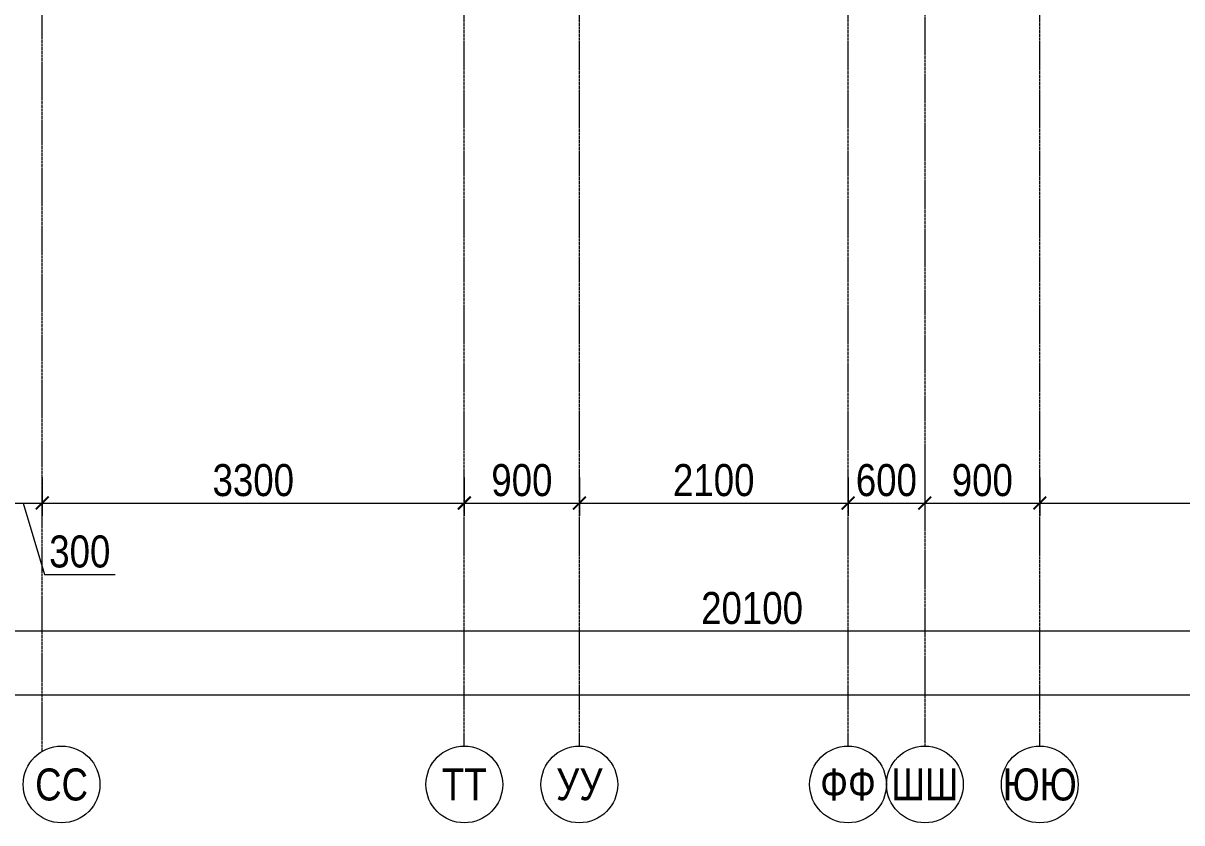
# Model space of a CAD drawing. Header units: millimetres. Extents: x -65509 to 912790, y 446 to 713294.
# Drawn here: x 216248 to 225307, y 288522 to 294773 of the extents above; entities that cross this region are included whole.
import ezdxf
from ezdxf.enums import TextEntityAlignment as Align

# ---------------------------------------------------------------- set-up
doc = ezdxf.new("R2010")
doc.units = ezdxf.units.MM
doc.linetypes.add('CENTER2', pattern=[28.575, 19.05, -3.175, 3.175, -3.175])
doc.layers.get('Defpoints').update_dxf_attribs({"color": 250})
doc.layers.add('РД_Оси_100', color=250, linetype='Continuous', lineweight=0)
doc.layers.add('РД_Оси_размер', color=250, linetype='Continuous', lineweight=0)
doc.styles.add('style1', font='ARIALN.TTF')
doc.styles.add('ккк', font='isocpeur.ttf', dxfattribs={"width": 0.85, "oblique": 15})
doc.dimstyles.new('Dim100_ареал', dxfattribs={"dimscale": 100, "dimtxt": 2.5, "dimasz": 1, "dimexe": 1, "dimexo": 1, "dimgap": 0.5, "dimtad": 1, "dimzin": 12, "dimdsep": 46, "dimtxsty": 'style1', "dimblk": 'ARCHTICK', "dimcen": 1, "dimdle": 1, "dimclrd": 256, "dimclre": 256, "dimaunit": 1, "dimadec": 0, "dimazin": 3, "dimtfac": 1, "dimtmove": 1, "dimatfit": 3, "dimldrblk": 'OPEN30', "dimfxl": 4, "dimfxlon": 1, "dimtolj": 1, "dimtzin": 0, "dimlwd": 9, "dimlwe": 9, "dimarcsym": 0})

# ---------------------------------------------------------------- blocks, each defined once
blk = doc.blocks.new('A-iden')
at = {"linetype": 'Continuous', "lineweight": 5}
blk.add_circle((0, -4), 3, dxfattribs=at)
at = {"color": 0, "linetype": 'Continuous', "lineweight": 20, "style": 'ккк', "width": 0.85}
blk.add_attdef('ID', text='', height=8, dxfattribs=at).set_placement((0.314, -3.853), align=Align.MIDDLE_CENTER)
blk = doc.blocks.new('_ArchTick')
at = {"color": 0, "linetype": 'ByBlock', "const_width": 0.15}
blk.add_lwpolyline([(-0.5, -0.5), (0.5, 0.5)], dxfattribs=at)
blk = doc.blocks.new('*D326')
at = {"layer": 'Defpoints', "color": 0, "transparency": 16777216}
for p in [(98700, -3255), (99000, -3255), (99000, -4255)]:
    blk.add_point(p, dxfattribs=at)
at = {"layer": 'РД_Оси_размер', "color": 0, "lineweight": 5, "transparency": 16777216}
for p, q in [((98700, -4055), (98700, -4355)), ((99000, -4055), (99000, -4355)), ((98600, -4255), (99100, -4255)), ((98850, -4255), (99017.4, -4812.9)), ((99017.4, -4812.9), (99569.6, -4812.9))]:
    blk.add_line(p, q, dxfattribs=at)
at = {"layer": 'РД_Оси_размер', "color": 0, "lineweight": 5, "transparency": 16777216, "xscale": 100, "yscale": 100, "zscale": 100, "rotation": 180}
blk.add_blockref('_ArchTick', (98700, -4255), dxfattribs=at)
at = {"layer": 'РД_Оси_размер', "color": 0, "lineweight": 5, "transparency": 16777216, "xscale": 100, "yscale": 100, "zscale": 100}
blk.add_blockref('_ArchTick', (99000, -4255), dxfattribs=at)
at = {"layer": 'РД_Оси_размер', "color": 0, "transparency": 16777216, "insert": (99293.5, -4635.3), "char_height": 250, "attachment_point": 5, "style": 'style1'}
blk.add_mtext('\\A1;300', dxfattribs=at)
blk = doc.blocks.new('_Open30')
at = {"color": 0, "linetype": 'ByBlock', "lineweight": -2}
for p, q in [((-1, 0.268), (0, 0)), ((0, 0), (-1, -0.268)), ((0, 0), (-1, 0))]:
    blk.add_line(p, q, dxfattribs=at)
blk = doc.blocks.new('*D327')
at = {"layer": 'Defpoints', "color": 0, "transparency": 16777216}
for p in [(99000, -3255), (102300, -3255), (102300, -4255)]:
    blk.add_point(p, dxfattribs=at)
at = {"layer": 'РД_Оси_размер', "color": 0, "lineweight": 5, "transparency": 16777216}
for p, q in [((99000, -4055), (99000, -4355)), ((102300, -4055), (102300, -4355)), ((98900, -4255), (102400, -4255))]:
    blk.add_line(p, q, dxfattribs=at)
at = {"layer": 'РД_Оси_размер', "color": 0, "lineweight": 5, "transparency": 16777216, "xscale": 100, "yscale": 100, "zscale": 100, "rotation": 180}
blk.add_blockref('_ArchTick', (99000, -4255), dxfattribs=at)
at = {"layer": 'РД_Оси_размер', "color": 0, "lineweight": 5, "transparency": 16777216, "xscale": 100, "yscale": 100, "zscale": 100}
blk.add_blockref('_ArchTick', (102300, -4255), dxfattribs=at)
at = {"layer": 'РД_Оси_размер', "color": 0, "transparency": 16777216, "insert": (100650, -4077.4), "char_height": 250, "attachment_point": 5, "style": 'style1'}
blk.add_mtext('\\A1;3300', dxfattribs=at)
blk = doc.blocks.new('*D328')
at = {"layer": 'Defpoints', "color": 0, "transparency": 16777216}
for p in [(102300, -3255), (103200, -3255), (103200, -4255)]:
    blk.add_point(p, dxfattribs=at)
at = {"layer": 'РД_Оси_размер', "color": 0, "lineweight": 5, "transparency": 16777216}
for p, q in [((102300, -4055), (102300, -4355)), ((103200, -4055), (103200, -4355)), ((102200, -4255), (103300, -4255))]:
    blk.add_line(p, q, dxfattribs=at)
at = {"layer": 'РД_Оси_размер', "color": 0, "lineweight": 5, "transparency": 16777216, "xscale": 100, "yscale": 100, "zscale": 100, "rotation": 180}
blk.add_blockref('_ArchTick', (102300, -4255), dxfattribs=at)
at = {"layer": 'РД_Оси_размер', "color": 0, "lineweight": 5, "transparency": 16777216, "xscale": 100, "yscale": 100, "zscale": 100}
blk.add_blockref('_ArchTick', (103200, -4255), dxfattribs=at)
at = {"layer": 'РД_Оси_размер', "color": 0, "transparency": 16777216, "insert": (102750, -4077.4), "char_height": 250, "attachment_point": 5, "style": 'style1'}
blk.add_mtext('\\A1;900', dxfattribs=at)
blk = doc.blocks.new('*D329')
at = {"layer": 'Defpoints', "color": 0, "transparency": 16777216}
for p in [(103200, -3255), (105300, -3255), (105300, -4255)]:
    blk.add_point(p, dxfattribs=at)
at = {"layer": 'РД_Оси_размер', "color": 0, "lineweight": 5, "transparency": 16777216}
for p, q in [((103200, -4055), (103200, -4355)), ((105300, -4055), (105300, -4355)), ((103100, -4255), (105400, -4255))]:
    blk.add_line(p, q, dxfattribs=at)
at = {"layer": 'РД_Оси_размер', "color": 0, "lineweight": 5, "transparency": 16777216, "xscale": 100, "yscale": 100, "zscale": 100, "rotation": 180}
blk.add_blockref('_ArchTick', (103200, -4255), dxfattribs=at)
at = {"layer": 'РД_Оси_размер', "color": 0, "lineweight": 5, "transparency": 16777216, "xscale": 100, "yscale": 100, "zscale": 100}
blk.add_blockref('_ArchTick', (105300, -4255), dxfattribs=at)
at = {"layer": 'РД_Оси_размер', "color": 0, "transparency": 16777216, "insert": (104250, -4077.4), "char_height": 250, "attachment_point": 5, "style": 'style1'}
blk.add_mtext('\\A1;2100', dxfattribs=at)
blk = doc.blocks.new('*D330')
at = {"layer": 'Defpoints', "color": 0, "transparency": 16777216}
for p in [(105300, -3255), (105900, -3255), (105900, -4255)]:
    blk.add_point(p, dxfattribs=at)
at = {"layer": 'РД_Оси_размер', "color": 0, "lineweight": 5, "transparency": 16777216}
for p, q in [((105300, -4055), (105300, -4355)), ((105900, -4055), (105900, -4355)), ((105200, -4255), (106000, -4255))]:
    blk.add_line(p, q, dxfattribs=at)
at = {"layer": 'РД_Оси_размер', "color": 0, "lineweight": 5, "transparency": 16777216, "xscale": 100, "yscale": 100, "zscale": 100, "rotation": 180}
blk.add_blockref('_ArchTick', (105300, -4255), dxfattribs=at)
at = {"layer": 'РД_Оси_размер', "color": 0, "lineweight": 5, "transparency": 16777216, "xscale": 100, "yscale": 100, "zscale": 100}
blk.add_blockref('_ArchTick', (105900, -4255), dxfattribs=at)
at = {"layer": 'РД_Оси_размер', "color": 0, "transparency": 16777216, "insert": (105600, -4077.4), "char_height": 250, "attachment_point": 5, "style": 'style1'}
blk.add_mtext('\\A1;600', dxfattribs=at)
blk = doc.blocks.new('*D331')
at = {"layer": 'Defpoints', "color": 0, "transparency": 16777216}
for p in [(105900, -3255), (106800, -3255), (106800, -4255)]:
    blk.add_point(p, dxfattribs=at)
at = {"layer": 'РД_Оси_размер', "color": 0, "lineweight": 5, "transparency": 16777216}
for p, q in [((105900, -4055), (105900, -4355)), ((106800, -4055), (106800, -4355)), ((105800, -4255), (106900, -4255))]:
    blk.add_line(p, q, dxfattribs=at)
at = {"layer": 'РД_Оси_размер', "color": 0, "lineweight": 5, "transparency": 16777216, "xscale": 100, "yscale": 100, "zscale": 100, "rotation": 180}
blk.add_blockref('_ArchTick', (105900, -4255), dxfattribs=at)
at = {"layer": 'РД_Оси_размер', "color": 0, "lineweight": 5, "transparency": 16777216, "xscale": 100, "yscale": 100, "zscale": 100}
blk.add_blockref('_ArchTick', (106800, -4255), dxfattribs=at)
at = {"layer": 'РД_Оси_размер', "color": 0, "transparency": 16777216, "insert": (106350, -4077.4), "char_height": 250, "attachment_point": 5, "style": 'style1'}
blk.add_mtext('\\A1;900', dxfattribs=at)
blk = doc.blocks.new('*D332')
at = {"layer": 'Defpoints', "color": 0, "transparency": 16777216}
for p in [(106800, -3255), (114600, -3255), (114600, -4255)]:
    blk.add_point(p, dxfattribs=at)
at = {"layer": 'РД_Оси_размер', "color": 0, "lineweight": 5, "transparency": 16777216}
for p, q in [((106800, -4055), (106800, -4355)), ((114600, -4055), (114600, -4355)), ((106700, -4255), (114700, -4255))]:
    blk.add_line(p, q, dxfattribs=at)
at = {"layer": 'РД_Оси_размер', "color": 0, "lineweight": 5, "transparency": 16777216, "xscale": 100, "yscale": 100, "zscale": 100, "rotation": 180}
blk.add_blockref('_ArchTick', (106800, -4255), dxfattribs=at)
at = {"layer": 'РД_Оси_размер', "color": 0, "lineweight": 5, "transparency": 16777216, "xscale": 100, "yscale": 100, "zscale": 100}
blk.add_blockref('_ArchTick', (114600, -4255), dxfattribs=at)
at = {"layer": 'РД_Оси_размер', "color": 0, "transparency": 16777216, "insert": (110700, -4077.4), "char_height": 250, "attachment_point": 5, "style": 'style1'}
blk.add_mtext('\\A1;7800', dxfattribs=at)
blk = doc.blocks.new('*D204')
at = {"layer": 'Defpoints', "color": 0, "transparency": 16777216}
for p in [(0, -3255), (114600, -3255), (114600, -5755)]:
    blk.add_point(p, dxfattribs=at)
at = {"layer": 'РД_Оси_размер', "color": 0, "lineweight": 5, "transparency": 16777216}
for p, q in [((0, -5555), (0, -5855)), ((114600, -5555), (114600, -5855)), ((-100, -5755), (114700, -5755))]:
    blk.add_line(p, q, dxfattribs=at)
at = {"layer": 'РД_Оси_размер', "color": 0, "lineweight": 5, "transparency": 16777216, "xscale": 100, "yscale": 100, "zscale": 100, "rotation": 180}
blk.add_blockref('_ArchTick', (0, -5755), dxfattribs=at)
at = {"layer": 'РД_Оси_размер', "color": 0, "lineweight": 5, "transparency": 16777216, "xscale": 100, "yscale": 100, "zscale": 100}
blk.add_blockref('_ArchTick', (114600, -5755), dxfattribs=at)
at = {"layer": 'РД_Оси_размер', "color": 0, "transparency": 16777216, "insert": (57300, -5577.4), "char_height": 250, "attachment_point": 5, "style": 'style1'}
blk.add_mtext('\\A1;114600', dxfattribs=at)
blk = doc.blocks.new('*D242')
at = {"layer": 'Defpoints', "color": 0, "transparency": 16777216}
for p in [(94500, -3255), (114600, -3255), (114600, -5255)]:
    blk.add_point(p, dxfattribs=at)
at = {"layer": 'РД_Оси_размер', "color": 0, "lineweight": 5, "transparency": 16777216}
for p, q in [((94500, -5055), (94500, -5355)), ((114600, -5055), (114600, -5355)), ((94400, -5255), (114700, -5255))]:
    blk.add_line(p, q, dxfattribs=at)
at = {"layer": 'РД_Оси_размер', "color": 0, "lineweight": 5, "transparency": 16777216, "xscale": 100, "yscale": 100, "zscale": 100, "rotation": 180}
blk.add_blockref('_ArchTick', (94500, -5255), dxfattribs=at)
at = {"layer": 'РД_Оси_размер', "color": 0, "lineweight": 5, "transparency": 16777216, "xscale": 100, "yscale": 100, "zscale": 100}
blk.add_blockref('_ArchTick', (114600, -5255), dxfattribs=at)
at = {"layer": 'РД_Оси_размер', "color": 0, "transparency": 16777216, "insert": (104550, -5077.4), "char_height": 250, "attachment_point": 5, "style": 'style1'}
blk.add_mtext('\\A1;20100', dxfattribs=at)
blk = doc.blocks.new('СОШ_2200_АР_ОСИ_М100_28.05.24')
at = {"layer": 'РД_Оси_100', "linetype": 'CENTER2'}
blk.add_line((102300, -6155), (102300, 139938.679), dxfattribs=at)
for points in [[(99000, -6195.83), (99000, 139538.679), (99150, 139938.679)], [(103200, -6155), (103200, 139938.679)], [(105300, -6155), (105300, 139938.679)], [(105900, 139938.679), (105900, -6155)], [(106800, -6155), (106800, 139938.679)]]:
    blk.add_lwpolyline(points, dxfattribs=at)
at = {"layer": 'РД_Оси_100', "color": 0}
ref = blk.add_blockref('A-iden', (99151.101, -6054.999), dxfattribs=dict(at, xscale=100, yscale=100, zscale=100))
ref.add_attrib('ID', 'СС', dxfattribs={"layer": '0', "linetype": 'Continuous', "height": 250, "style": 'style1'}).set_placement((99151.101, -6454.999), align=Align.MIDDLE)
ref = blk.add_blockref('A-iden', (102300, -6054.999), dxfattribs=dict(at, xscale=100, yscale=100, zscale=100))
ref.add_attrib('ID', 'ТТ', dxfattribs={"layer": '0', "linetype": 'Continuous', "height": 250, "style": 'style1'}).set_placement((102300, -6454.999), align=Align.MIDDLE)
ref = blk.add_blockref('A-iden', (103199.266, -6054.999), dxfattribs=dict(at, xscale=100, yscale=100, zscale=100))
ref.add_attrib('ID', 'УУ', dxfattribs={"layer": '0', "linetype": 'Continuous', "height": 250, "style": 'style1'}).set_placement((103199.266, -6454.999), align=Align.MIDDLE)
ref = blk.add_blockref('A-iden', (105300, -6054.999), dxfattribs=dict(at, xscale=100, yscale=100, zscale=100))
ref.add_attrib('ID', 'ФФ', dxfattribs={"layer": '0', "linetype": 'Continuous', "height": 250, "style": 'style1'}).set_placement((105300, -6454.999), align=Align.MIDDLE)
ref = blk.add_blockref('A-iden', (105900.734, -6054.999), dxfattribs=dict(at, xscale=100, yscale=100, zscale=100))
ref.add_attrib('ID', 'ШШ', dxfattribs={"layer": '0', "linetype": 'Continuous', "height": 250, "style": 'style1'}).set_placement((105900.734, -6454.999), align=Align.MIDDLE)
ref = blk.add_blockref('A-iden', (106799.266, -6054.999), dxfattribs=dict(at, xscale=100, yscale=100, zscale=100))
ref.add_attrib('ID', 'ЮЮ', dxfattribs={"layer": '0', "linetype": 'Continuous', "height": 250, "style": 'style1'}).set_placement((106799.266, -6454.999), align=Align.MIDDLE)
at = {"layer": 'РД_Оси_размер'}
for base, p1, p2, picture, middle in [((114600, -5755), (0, -3255), (114600, -3255), '*D204', (57300, -5577.357)), ((114600, -5255), (94500, -3255), (114600, -3255), '*D242', (104550, -5077.357)), ((99000, -4255), (98700, -3255), (99000, -3255), '*D326', (99067.379, -4635.286)), ((102300, -4255), (99000, -3255), (102300, -3255), '*D327', (100650, -4077.357)), ((103200, -4255), (102300, -3255), (103200, -3255), '*D328', (102750, -4077.357)), ((105300, -4255), (103200, -3255), (105300, -3255), '*D329', (104250, -4077.357)), ((105900, -4255), (105300, -3255), (105900, -3255), '*D330', (105600, -4077.357)), ((106800, -4255), (105900, -3255), (106800, -3255), '*D331', (106350, -4077.357)), ((114600, -4255), (106800, -3255), (114600, -3255), '*D332', (110700, -4077.357))]:
    dim = blk.add_linear_dim(base=base, p1=p1, p2=p2, dimstyle='Dim100_ареал', dxfattribs=at)
    dim.commit()
    dim.dimension.update_dxf_attribs({"geometry": picture, "text_midpoint": middle})

msp = doc.modelspace()

# ---------------------------------------------------------------- block references
at = {"layer": 'РД_Оси_100'}
msp.add_blockref('СОШ_2200_АР_ОСИ_М100_28.05.24', (117397.159, 295276.733), dxfattribs=at)

doc.saveas('drawing.dxf')
